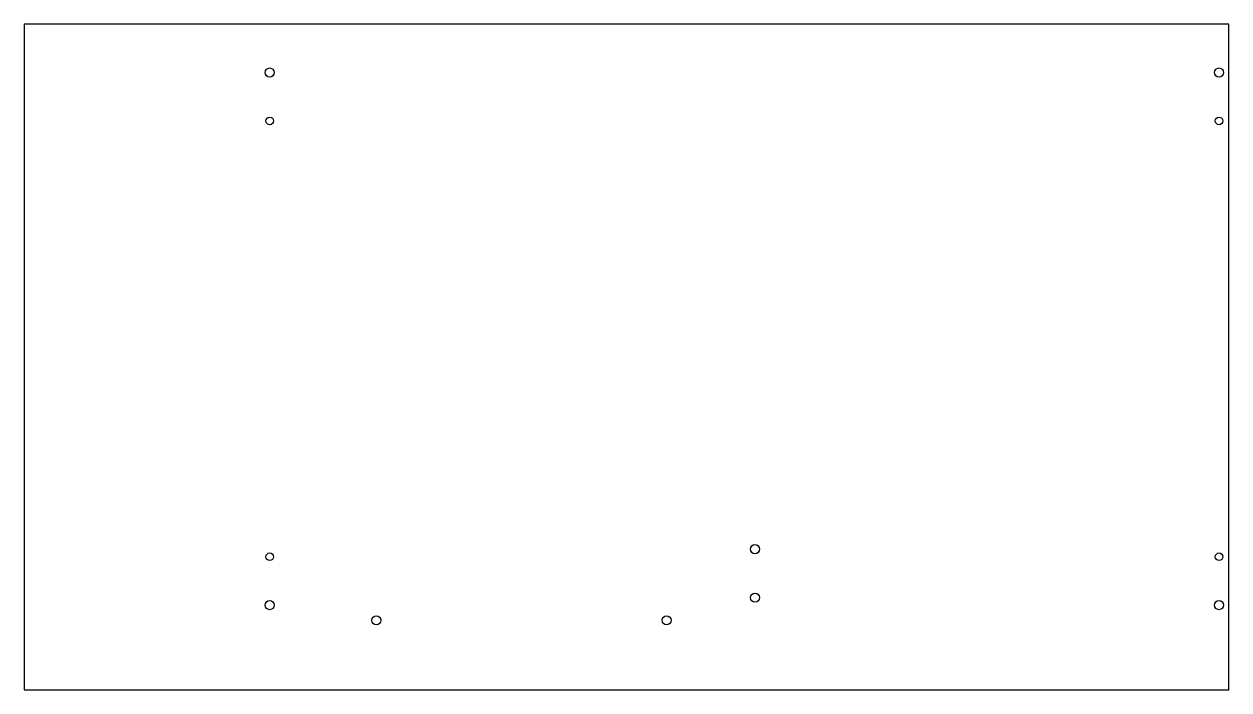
# Model space of a CAD drawing. Extents: x 0 to 797, y 0 to 440.
import ezdxf

# ---------------------------------------------------------------- set-up
doc = ezdxf.new("R2010")
doc.units = 0
doc.layers.add('PANEL15K00', color=7, linetype='CONTINUOUS')
doc.layers.add('VERTICA12K00', color=7, linetype='CONTINUOUS')

msp = doc.modelspace()

# ---------------------------------------------------------------- linework, layer by layer
at = {"layer": 'PANEL15K00', "color": 0}
msp.add_lwpolyline([(0, 0), (797, 0), (797, 440), (0, 440)], close=True, dxfattribs=at)
at = {"layer": 'VERTICA12K00', "color": 0}
for centre, radius in [((162.5, 408), 3), ((790.5, 408), 3), ((162.5, 376), 2.5), ((790.5, 376), 2.5), ((483.5, 93), 3), ((162.5, 88), 2.5), ((790.5, 88), 2.5), ((483.5, 61), 3), ((162.5, 56), 3), ((790.5, 56), 3), ((233, 46), 3), ((425, 46), 3)]:
    msp.add_circle(centre, radius, dxfattribs=at)

doc.saveas('drawing.dxf')
